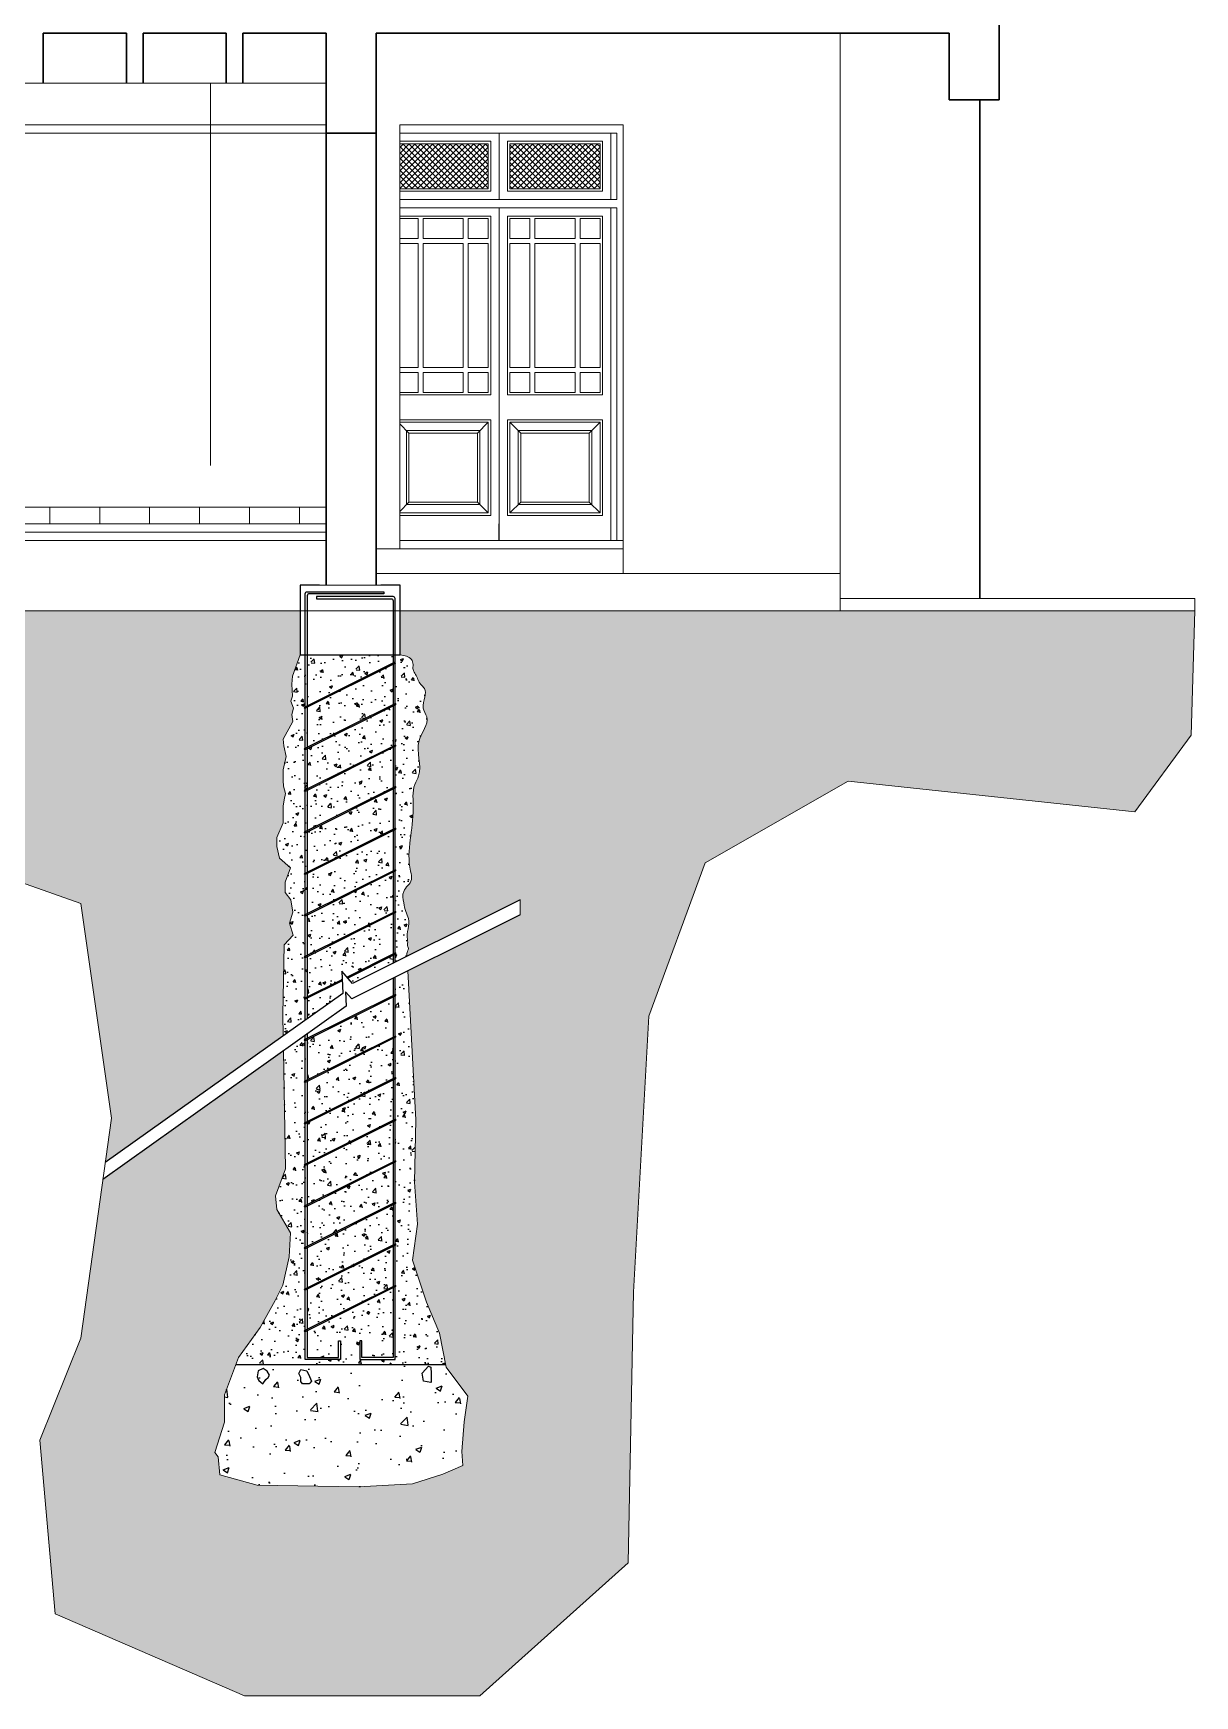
# Model space of a CAD drawing. Header units: millimetres. Extents: x 1578 to 2210, y 899 to 1032.
# Drawn here: x 2033.16 to 2040.15, y 925.13 to 935.13 of the extents above; entities that cross this region are included whole.
import ezdxf

# ---------------------------------------------------------------- set-up
doc = ezdxf.new("R2010")
doc.units = ezdxf.units.MM
for name, color, linetype, lineweight in [('CARPINTERIA', 7, 'Continuous', 18), ('COTAS', 7, 'Continuous', 15), ('ESTRUCTURA', 3, 'Continuous', 30), ('LV1', 1, 'Continuous', 9), ('MUROS', 1, 'Continuous', 30), ('PISOS', 9, 'Continuous', 9), ('TRAMAS', 7, 'Continuous', 15), ('UMBRALES', 7, 'Continuous', 18)]:
    doc.layers.add(name, color=color, linetype=linetype, lineweight=lineweight)
for name, color, linetype in [('Dado de Hormigón', 54, 'Continuous'), ('Hatch Compactación', 24, 'Continuous'), ('Hatch Lositas', 54, 'Continuous'), ('Hatch Pobre', 242, 'Continuous'), ('Hierros', 252, 'Continuous')]:
    doc.layers.add(name, color=color, linetype=linetype)
pattern_1 = [(50, (1200.13502, 541.71628), (0.18218467, -0.015939086), [0.01905, -0.20955]), (355, (1200.13502, 541.71628), (-0.035242826, 0.191056643), [0.01524, -0.16764]), (100.451, (1200.1502, 541.71495), (0.1469425, 0.175116688), [0.01619, -0.17809]), (46.1842, (1200.13502, 541.76708), (0.27107904, -0.04204233), [0.028575, -0.314325]), (96.6356, (1200.15761, 541.76358), (0.237404234, 0.247425556), [0.024285, -0.267135]), (351.184, (1200.13502, 541.76708), (0.23740461, 0.24742512), [0.02286, -0.25146]), (21, (1200.16042, 541.75438), (0.15161488, -0.102265519), [0.01905, -0.20955]), (326, (1200.16042, 541.75438), (0.06180203, 0.184187966), [0.01524, -0.16764]), (71.4514, (1200.17306, 541.74586), (0.21341649, 0.081922858), [0.01619, -0.17809]), (37.5, (1200.135023, 541.71628), (0.0030886033, 0.084555039), [0, -0.165608, 0, -0.17018, 0, -0.168275]), (7.5, (1200.13502, 541.71628), (0.0668196625, 0.100180575), [0, -0.097028, 0, -0.161798, 0, -0.064135]), (327.5, (1200.07838, 541.71628), (0.135590595, -0.005728744), [0, -0.0635, 0, -0.19812, 0, -0.26289]), (317.5, (1200.05298, 541.71628), (0.148129181, 0.025426491), [0, -0.08255, 0, -0.131572, 0, -0.18669])]

msp = doc.modelspace()

# ---------------------------------------------------------------- hatches: boundary and pattern name
at = {"layer": 'Hatch Lositas'}
h = msp.add_hatch(dxfattribs=at)
h.set_pattern_fill('AR-CONC', color=256, scale=0.001, style=0)
h.set_pattern_definition([(50, (1777.66672, 866.38408), (0.18218467, -0.015939086), [0.01905, -0.20955]), (355, (1777.66672, 866.38408), (-0.03524283, 0.19105664), [0.01524, -0.16764]), (100.451, (1777.6819, 866.38276), (0.1469425, 0.17511669), [0.01619, -0.17809]), (46.1842, (1777.66672, 866.43488), (0.27107904, -0.04204233), [0.028575, -0.314325]), (96.6356, (1777.68931, 866.43138), (0.23740423, 0.24742556), [0.024285, -0.267135]), (351.184, (1777.66672, 866.43488), (0.2374046, 0.24742512), [0.02286, -0.25146]), (21, (1777.69212, 866.42218), (0.15161488, -0.10226552), [0.01905, -0.20955]), (326, (1777.69212, 866.42218), (0.06180203, 0.18418797), [0.01524, -0.16764]), (71.4514, (1777.70476, 866.41366), (0.21341649, 0.08192286), [0.01619, -0.17809]), (37.5, (1777.666724, 866.384083), (0.003088603, 0.084555039), [0, -0.165608, 0, -0.17018, 0, -0.168275]), (7.5, (1777.66672, 866.38408), (0.066819663, 0.100180575), [0, -0.097028, 0, -0.161798, 0, -0.064135]), (327.5, (1777.61008, 866.384083), (0.135590595, -0.005728744), [0, -0.0635, 0, -0.19812, 0, -0.26289]), (317.5, (1777.58468, 866.38408), (0.14812918, 0.02542649), [0, -0.08255, 0, -0.131572, 0, -0.18669])])
edge = h.paths.add_edge_path()
edge.add_line((2034.8105, 931.0743), (2034.7987, 931.0685))
edge.add_arc((2034.7964, 931.0717), 0.004, 116.54532, 306.17633, ccw=False)
edge.add_line((2034.7946, 931.0753), (2034.8105, 931.0832))
edge.add_line((2034.8105, 931.0832), (2034.8105, 931.3888))
edge.add_line((2034.8105, 931.3888), (2034.7684, 931.3888))
edge.add_spline(control_points=[(2034.7684, 931.3888), (2034.7636, 931.3888), (2034.7501, 931.3887), (2034.7366, 931.3896), (2034.7279, 931.3902)], knot_values=[0, 0, 0, 0, 0.014341, 0.040505, 0.040505, 0.040505, 0.040505], degree=3, periodic=0)
edge.add_line((2034.7279, 931.3902), (2034.721, 931.2612))
edge.add_line((2034.721, 931.2612), (2034.7176, 931.2125))
edge.add_line((2034.7176, 931.2125), (2034.721, 931.1413))
edge.add_line((2034.721, 931.1413), (2034.7107, 931.1118))
edge.add_line((2034.7107, 931.1118), (2034.7279, 931.0684))
edge.add_line((2034.7279, 931.0684), (2034.7176, 931.0301))
edge.add_line((2034.7176, 931.0301), (2034.7244, 930.9884))
edge.add_line((2034.7244, 930.9884), (2034.6664, 930.8832))
edge.add_line((2034.6664, 930.8832), (2034.6691, 930.8415))
edge.add_line((2034.6691, 930.8415), (2034.6838, 930.7772))
edge.add_line((2034.6838, 930.7772), (2034.6664, 930.6973))
edge.add_line((2034.6664, 930.6973), (2034.6647, 930.633))
edge.add_line((2034.6647, 930.633), (2034.6682, 930.6))
edge.add_line((2034.6682, 930.6), (2034.6803, 930.5549))
edge.add_line((2034.6803, 930.5549), (2034.6716, 930.5184))
edge.add_line((2034.6716, 930.5184), (2034.6664, 930.4802))
edge.add_line((2034.6664, 930.4802), (2034.6664, 930.4385))
edge.add_line((2034.6664, 930.4385), (2034.6664, 930.3782))
edge.add_line((2034.6664, 930.3782), (2034.6272, 930.2914))
edge.add_line((2034.6272, 930.2914), (2034.6272, 930.2368))
edge.add_line((2034.6272, 930.2368), (2034.6433, 930.1662))
edge.add_line((2034.6433, 930.1662), (2034.7088, 930.1082))
edge.add_line((2034.7088, 930.1082), (2034.6782, 930.0229))
edge.add_line((2034.6782, 930.0229), (2034.6782, 929.9598))
edge.add_line((2034.6782, 929.9598), (2034.7108, 929.9151))
edge.add_line((2034.7108, 929.9151), (2034.723, 929.8419))
edge.add_line((2034.723, 929.8419), (2034.7027, 929.7749))
edge.add_line((2034.7027, 929.7749), (2034.725, 929.7037))
edge.add_line((2034.725, 929.7037), (2034.6721, 929.6448))
edge.add_line((2034.6721, 929.6448), (2034.6637, 929.2236))
edge.add_line((2034.6637, 929.2236), (2034.6658, 929.0983))
edge.add_line((2034.6658, 929.0983), (2034.8105, 929.2013))
edge.add_line((2034.8105, 929.2013), (2034.8105, 929.3243))
edge.add_line((2034.8105, 929.3243), (2034.7987, 929.3185))
edge.add_arc((2034.7964, 929.3217), 0.004, 116.54532, 306.17633, ccw=False)
edge.add_line((2034.7946, 929.3253), (2034.8105, 929.3332))
edge.add_line((2034.8105, 929.3332), (2034.8105, 929.5743))
edge.add_line((2034.8105, 929.5743), (2034.7987, 929.5685))
edge.add_arc((2034.7964, 929.5717), 0.004, 116.54532, 306.17633, ccw=False)
edge.add_line((2034.7946, 929.5753), (2034.8105, 929.5832))
edge.add_line((2034.8105, 929.5832), (2034.8105, 929.8243))
edge.add_line((2034.8105, 929.8243), (2034.7987, 929.8185))
edge.add_arc((2034.7964, 929.8217), 0.004, 116.54532, 306.17633, ccw=False)
edge.add_line((2034.7946, 929.8253), (2034.8105, 929.8332))
edge.add_line((2034.8105, 929.8332), (2034.8105, 930.0743))
edge.add_line((2034.8105, 930.0743), (2034.7987, 930.0685))
edge.add_arc((2034.7964, 930.0717), 0.004, 116.54532, 306.17633, ccw=False)
edge.add_line((2034.7946, 930.0753), (2034.8105, 930.0832))
edge.add_line((2034.8105, 930.0832), (2034.8105, 930.3243))
edge.add_line((2034.8105, 930.3243), (2034.7987, 930.3185))
edge.add_arc((2034.7964, 930.3217), 0.004, 116.54532, 306.17633, ccw=False)
edge.add_line((2034.7946, 930.3253), (2034.8105, 930.3332))
edge.add_line((2034.8105, 930.3332), (2034.8105, 930.5743))
edge.add_line((2034.8105, 930.5743), (2034.7987, 930.5685))
edge.add_arc((2034.7964, 930.5717), 0.004, 116.54532, 306.17633, ccw=False)
edge.add_line((2034.7946, 930.5753), (2034.8105, 930.5832))
edge.add_line((2034.8105, 930.5832), (2034.8105, 931.0743))
h = msp.add_hatch(dxfattribs=at)
h.set_pattern_fill('AR-CONC', color=256, scale=0.001, style=0)
h.set_pattern_definition(pattern_1)
edge = h.paths.add_edge_path()
edge.add_spline(control_points=[(2035.4105, 929.576), (2035.4095, 929.5841), (2035.4072, 929.6023), (2035.423, 929.6242), (2035.41, 929.6429), (2035.4161, 929.6602), (2035.4024, 929.7135), (2035.4358, 929.7796), (2035.399, 929.8481), (2035.3891, 929.9019), (2035.3763, 929.9763), (2035.4486, 930.0235), (2035.3969, 930.2017), (2035.4655, 930.3831), (2035.4375, 930.5845), (2035.5122, 930.7069), (2035.4336, 930.857), (2035.558, 930.9878), (2035.4948, 931.0721), (2035.5201, 931.1291), (2035.5228, 931.1847), (2035.4809, 931.2183), (2035.4698, 931.2621), (2035.4418, 931.2995), (2035.4497, 931.3322), (2035.4338, 931.379), (2035.3953, 931.3848), (2035.3684, 931.3889)], knot_values=[0, 0, 0, 0, 0.02435, 0.05457, 0.065964, 0.087016, 0.104246, 0.229267, 0.275175, 0.328603, 0.396653, 0.482115, 0.532545, 0.91049, 1.055262, 1.111332, 1.323656, 1.47326, 1.530727, 1.599141, 1.649061, 1.681866, 1.750295, 1.782113, 1.814122, 1.845311, 1.918385, 1.918385, 1.918385, 1.918385], degree=3, periodic=0)
edge.add_line((2035.3684, 931.3889), (2035.3384, 931.3889))
edge.add_line((2035.3384, 931.3889), (2035.3384, 931.3469))
edge.add_arc((2035.3395, 931.3431), 0.00403, -66.45226, 106.4147, ccw=False)
edge.add_line((2035.3411, 931.3394), (2035.3384, 931.338))
edge.add_line((2035.3384, 931.338), (2035.3384, 931.0969))
edge.add_arc((2035.3395, 931.0931), 0.00403, -66.45226, 106.4147, ccw=False)
edge.add_line((2035.3411, 931.0894), (2035.3384, 931.088))
edge.add_line((2035.3384, 931.088), (2035.3384, 930.8469))
edge.add_arc((2035.3395, 930.8431), 0.00403, -66.45226, 106.4147, ccw=False)
edge.add_line((2035.3411, 930.8394), (2035.3384, 930.838))
edge.add_line((2035.3384, 930.838), (2035.3384, 930.5969))
edge.add_arc((2035.3395, 930.5931), 0.00403, -66.45226, 106.4147, ccw=False)
edge.add_line((2035.3411, 930.5894), (2035.3384, 930.588))
edge.add_line((2035.3384, 930.588), (2035.3384, 930.3469))
edge.add_arc((2035.3395, 930.3431), 0.00403, -66.45226, 106.4147, ccw=False)
edge.add_line((2035.3411, 930.3394), (2035.3384, 930.338))
edge.add_line((2035.3384, 930.338), (2035.3384, 930.0969))
edge.add_arc((2035.3395, 930.0931), 0.00403, -66.45226, 106.4147, ccw=False)
edge.add_line((2035.3411, 930.0894), (2035.3384, 930.088))
edge.add_line((2035.3384, 930.088), (2035.3384, 929.8469))
edge.add_arc((2035.3395, 929.8431), 0.00403, -66.45226, 106.4147, ccw=False)
edge.add_line((2035.3411, 929.8394), (2035.3384, 929.838))
edge.add_line((2035.3384, 929.838), (2035.3384, 929.5969))
edge.add_arc((2035.3395, 929.5931), 0.00403, -66.45226, 106.4147, ccw=False)
edge.add_line((2035.3411, 929.5894), (2035.3384, 929.588))
edge.add_line((2035.3384, 929.588), (2035.3384, 929.54))
edge.add_line((2035.3384, 929.54), (2035.4105, 929.576))
h.paths.add_polyline_path([(2035.3263, 931.332), (2034.8105, 931.0743), (2034.8105, 930.8332), (2035.3263, 931.0909)])
h.paths.add_polyline_path([(2035.3263, 931.3409), (2035.3263, 931.3889), (2034.8105, 931.3888), (2034.8105, 931.0832)])
h.paths.add_polyline_path([(2035.3263, 931.082), (2034.8105, 930.8243), (2034.8105, 930.5832), (2035.3263, 930.8409)])
h.paths.add_polyline_path([(2035.3263, 930.5909), (2035.3263, 930.832), (2034.8105, 930.5743), (2034.8105, 930.3332)])
h.paths.add_polyline_path([(2035.3263, 930.3409), (2035.3263, 930.582), (2034.8105, 930.3243), (2034.8105, 930.0832)])
h.paths.add_polyline_path([(2035.3263, 930.0909), (2035.3263, 930.332), (2034.8105, 930.0743), (2034.8105, 929.8332)])
h.paths.add_polyline_path([(2035.3263, 929.8409), (2035.3263, 930.082), (2034.8105, 929.8243), (2034.8105, 929.5832)])
h.paths.add_polyline_path([(2035.3263, 929.832), (2034.8105, 929.5743), (2034.8105, 929.3332), (2035.0197, 929.4378), (2035.0176, 929.4865), (2035.0481, 929.4519), (2035.3263, 929.5909)])
h = msp.add_hatch(dxfattribs=at)
h.set_pattern_fill('AR-CONC', color=256, scale=0.001, style=0)
h.set_pattern_definition(pattern_1)
h.paths.add_polyline_path([(2035.0235, 929.3529), (2035.0201, 929.429), (2034.8105, 929.3243), (2034.8105, 929.2013)])
h.paths.add_polyline_path([(2035.0535, 929.4457), (2035.0829, 929.4123), (2035.3263, 929.5339), (2035.3263, 929.582)])
h = msp.add_hatch(dxfattribs=at)
h.set_pattern_fill('AR-CONC', color=256, scale=0.001, style=0)
h.set_pattern_definition(pattern_1)
h.paths.add_polyline_path([(2035.462, 928.5922), (2035.4151, 929.4887), (2035.3384, 929.4504), (2035.3384, 929.3469, -0.939612), (2035.3411, 929.3394), (2035.3384, 929.338), (2035.3384, 929.0969, -0.939612), (2035.3411, 929.0894), (2035.3384, 929.088), (2035.3384, 928.8469, -0.939612), (2035.3411, 928.8394), (2035.3384, 928.838), (2035.3384, 928.5969, -0.939612), (2035.3411, 928.5894), (2035.3384, 928.588), (2035.3384, 928.3469, -0.939612), (2035.3411, 928.3394), (2035.3384, 928.338), (2035.3384, 928.0969, -0.939612), (2035.3411, 928.0894), (2035.3384, 928.088), (2035.3384, 927.8469, -0.939612), (2035.3411, 927.8394), (2035.3384, 927.838), (2035.3384, 927.5969, -0.939612), (2035.3411, 927.5894), (2035.3384, 927.588), (2035.3384, 927.1523), (2035.1263, 927.1523), (2035.1263, 927.2644), (2035.1384, 927.2644), (2035.1384, 927.1644), (2035.3263, 927.1644), (2035.3263, 927.582), (2034.8105, 927.3243), (2034.8105, 927.1644), (2034.9984, 927.1644), (2034.9984, 927.2644), (2035.0105, 927.2644), (2035.0105, 927.1523), (2034.7984, 927.1523), (2034.7984, 927.3183, -1.036924), (2034.7946, 927.3253), (2034.7984, 927.3272), (2034.7984, 927.5683, -1.036924), (2034.7946, 927.5753), (2034.7984, 927.5772), (2034.7984, 927.8183, -1.036924), (2034.7946, 927.8253), (2034.7984, 927.8272), (2034.7984, 928.0683, -1.036924), (2034.7946, 928.0753), (2034.7984, 928.0772), (2034.7984, 928.3183, -1.036924), (2034.7946, 928.3253), (2034.7984, 928.3272), (2034.7984, 928.5683, -1.036924), (2034.7946, 928.5753), (2034.7984, 928.5772), (2034.7984, 928.8183, -1.036924), (2034.7946, 928.8253), (2034.7984, 928.8272), (2034.7984, 929.0683, -1.036924), (2034.7946, 929.0753), (2034.7984, 929.0772), (2034.7984, 929.1009), (2034.6673, 929.0075), (2034.679, 928.2976), (2034.6202, 928.1352), (2034.6283, 928.054), (2034.71, 927.9124), (2034.7011, 927.7699), (2034.6625, 927.5978), (2034.6173, 927.5058), (2034.5265, 927.3434), (2034.396, 927.1637), (2034.3804, 927.1223), (2035.6424, 927.1223), (2035.606, 927.309), (2035.5272, 927.4963), (2035.4433, 927.7497), (2035.473, 927.9664), (2035.4551, 928.2187)])
h.paths.add_polyline_path([(2035.3263, 929.0909), (2035.3263, 929.332), (2034.8105, 929.0743), (2034.8105, 928.8332)], flags=17)
h.paths.add_polyline_path([(2035.3263, 928.8409), (2035.3263, 929.082), (2034.8105, 928.8243), (2034.8105, 928.5832)], flags=17)
h.paths.add_polyline_path([(2035.3263, 928.5909), (2035.3263, 928.832), (2034.8105, 928.5743), (2034.8105, 928.3332)], flags=17)
h.paths.add_polyline_path([(2035.3263, 928.3409), (2035.3263, 928.582), (2034.8105, 928.3243), (2034.8105, 928.0832)], flags=17)
h.paths.add_polyline_path([(2035.3263, 928.0909), (2035.3263, 928.332), (2034.8105, 928.0743), (2034.8105, 927.8332)], flags=17)
h.paths.add_polyline_path([(2035.3263, 927.8409), (2035.3263, 928.082), (2034.8105, 927.8243), (2034.8105, 927.5832)], flags=17)
h.paths.add_polyline_path([(2035.3263, 927.5909), (2035.3263, 927.832), (2034.8105, 927.5743), (2034.8105, 927.3332)], flags=17)
at = {"layer": 'Hatch Pobre'}
h = msp.add_hatch(dxfattribs=at)
h.set_pattern_fill('AR-CONC', color=256, scale=0.002, style=0)
h.set_pattern_definition([(50, (1200.13502, 541.71628), (0.36436934, -0.03187817), [0.0381, -0.4191]), (355, (1200.13502, 541.71628), (-0.07048565, 0.38211329), [0.03048, -0.33528]), (100.451, (1200.1654, 541.71362), (0.293885, 0.35023338), [0.03238, -0.35618]), (46.1842, (1200.13502, 541.8179), (0.54215808, -0.08408466), [0.05715, -0.62865]), (96.6356, (1200.1802, 541.8109), (0.47480847, 0.4948511), [0.04857, -0.53427]), (351.184, (1200.135, 541.8179), (0.4748092, 0.49485024), [0.04572, -0.50292]), (21, (1200.18582, 541.79248), (0.30322976, -0.20453104), [0.0381, -0.4191]), (326, (1200.18582, 541.79248), (0.12360406, 0.36837593), [0.03048, -0.33528]), (71.4514, (1200.2111, 541.77544), (0.42683298, 0.16384572), [0.03238, -0.35618]), (37.5, (1200.13502, 541.71628), (0.006177207, 0.169110078), [0, -0.331216, 0, -0.34036, 0, -0.33655]), (7.5, (1200.13502, 541.71628), (0.133639325, 0.20036115), [0, -0.194056, 0, -0.323596, 0, -0.12827]), (327.5, (1200.02174, 541.71628), (0.27118119, -0.011457488), [0, -0.127, 0, -0.39624, 0, -0.52578]), (317.5, (1199.97094, 541.71628), (0.29625836, 0.05085298), [0, -0.1651, 0, -0.263144, 0, -0.37338])])
h.paths.add_polyline_path([(2034.3804, 927.1223), (2034.3118, 926.9399), (2034.3119, 926.7749), (2034.2544, 926.5922), (2034.2756, 926.5658), (2034.2847, 926.4587), (2034.5086, 926.395), (2035.1176, 926.3862), (2035.4427, 926.4043), (2035.6255, 926.4617), (2035.7455, 926.5131), (2035.7394, 926.5984), (2035.7545, 926.776), (2035.7757, 926.9301), (2035.6331, 927.1223)])
at = {"layer": 'PISOS', "ltscale": 0.1}
h = msp.add_hatch(dxfattribs=at)
h.set_pattern_fill('ANSI37', color=256, scale=0.2, style=0)
h.set_pattern_definition([(45, (2049.61705, 859.87942), (-0.0176776695, 0.0176776695), []), (135, (2049.61705, 859.87942), (-0.0176776695, -0.0176776695), [])])
h.paths.add_polyline_path([(2036.5702, 934.4629), (2036.5702, 934.1929), (2036.0285, 934.1929), (2036.0285, 934.4629)])
h.paths.add_polyline_path([(2035.8985, 934.1929), (2035.3659, 934.1929), (2035.3659, 934.4629), (2035.8985, 934.4629)])
at = {"layer": 'PISOS', "ltscale": 0.05}
h = msp.add_hatch(color=256, dxfattribs=at)
edge = h.paths.add_edge_path()
edge.add_line((2033.4487, 929.8931), (2033.6333, 928.6022))
edge.add_line((2033.6333, 928.6022), (2033.5962, 928.3369))
edge.add_line((2033.5962, 928.3369), (2034.6658, 929.0983))
edge.add_line((2034.6658, 929.0983), (2034.6637, 929.2236))
edge.add_line((2034.6637, 929.2236), (2034.6721, 929.6448))
edge.add_line((2034.6721, 929.6448), (2034.725, 929.7037))
edge.add_line((2034.725, 929.7037), (2034.7027, 929.7749))
edge.add_line((2034.7027, 929.7749), (2034.723, 929.8419))
edge.add_line((2034.723, 929.8419), (2034.7108, 929.9151))
edge.add_line((2034.7108, 929.9151), (2034.6782, 929.9598))
edge.add_line((2034.6782, 929.9598), (2034.6782, 930.0229))
edge.add_line((2034.6782, 930.0229), (2034.7088, 930.1082))
edge.add_line((2034.7088, 930.1082), (2034.6433, 930.1662))
edge.add_line((2034.6433, 930.1662), (2034.6272, 930.2368))
edge.add_line((2034.6272, 930.2368), (2034.6272, 930.2914))
edge.add_line((2034.6272, 930.2914), (2034.6664, 930.3782))
edge.add_line((2034.6664, 930.3782), (2034.6664, 930.4385))
edge.add_line((2034.6664, 930.4385), (2034.6664, 930.4802))
edge.add_line((2034.6664, 930.4802), (2034.6716, 930.5184))
edge.add_line((2034.6716, 930.5184), (2034.6803, 930.5549))
edge.add_line((2034.6803, 930.5549), (2034.6682, 930.6))
edge.add_line((2034.6682, 930.6), (2034.6647, 930.633))
edge.add_line((2034.6647, 930.633), (2034.6664, 930.6973))
edge.add_line((2034.6664, 930.6973), (2034.6838, 930.7772))
edge.add_line((2034.6838, 930.7772), (2034.6691, 930.8415))
edge.add_line((2034.6691, 930.8415), (2034.6664, 930.8832))
edge.add_line((2034.6664, 930.8832), (2034.7244, 930.9884))
edge.add_line((2034.7244, 930.9884), (2034.7176, 931.0301))
edge.add_line((2034.7176, 931.0301), (2034.7279, 931.0684))
edge.add_line((2034.7279, 931.0684), (2034.7107, 931.1118))
edge.add_line((2034.7107, 931.1118), (2034.721, 931.1413))
edge.add_line((2034.721, 931.1413), (2034.7176, 931.2125))
edge.add_line((2034.7176, 931.2125), (2034.721, 931.2612))
edge.add_line((2034.721, 931.2612), (2034.7684, 931.3902))
edge.add_line((2034.7684, 931.3902), (2034.7683, 931.6551))
edge.add_line((2034.7683, 931.6551), (2027.9526, 931.6551))
edge.add_line((2027.9526, 931.6551), (2027.9526, 931.3889))
edge.add_spline(control_points=[(2027.9526, 931.3889), (2027.9795, 931.3848), (2028.0179, 931.379), (2028.0339, 931.3322), (2028.026, 931.2995), (2028.054, 931.2621), (2028.0651, 931.2183), (2028.107, 931.1847), (2028.1043, 931.1291), (2028.079, 931.0721), (2028.1421, 930.9878), (2028.0178, 930.857), (2028.0963, 930.7069), (2028.0217, 930.5845), (2028.0497, 930.3831), (2027.9811, 930.2017), (2028.0327, 930.0235), (2027.9604, 929.9763), (2027.9733, 929.9019), (2027.9832, 929.8481), (2028.02, 929.7796), (2027.9866, 929.7135), (2028.0003, 929.6602), (2027.9942, 929.6429), (2028.0072, 929.6242), (2027.9914, 929.6023), (2027.9937, 929.5841), (2027.9947, 929.576)], knot_values=[0, 0, 0, 0, 0.073074, 0.104263, 0.136272, 0.16809, 0.236519, 0.269324, 0.319243, 0.387658, 0.445125, 0.594729, 0.807053, 0.863123, 1.007895, 1.385839, 1.43627, 1.521732, 1.589782, 1.64321, 1.689118, 1.814139, 1.831369, 1.85242, 1.863815, 1.894035, 1.918385, 1.918385, 1.918385, 1.918385], degree=3, periodic=0)
edge.add_line((2027.9947, 929.576), (2029.1175, 930.137))
edge.add_line((2029.1175, 930.137), (2029.1424, 930.3234))
edge.add_line((2029.1424, 930.3234), (2030.1882, 930.477))
edge.add_line((2030.1882, 930.477), (2031.1725, 930.477))
edge.add_line((2031.1725, 930.477), (2032.4952, 930.2312))
edge.add_line((2032.4952, 930.2312), (2033.4487, 929.8931))
h = msp.add_hatch(color=256, dxfattribs=at)
edge = h.paths.add_edge_path()
edge.add_line((2035.6255, 926.4617), (2035.4427, 926.4043))
edge.add_line((2035.4427, 926.4043), (2035.1176, 926.3862))
edge.add_line((2035.1176, 926.3862), (2034.5086, 926.395))
edge.add_line((2034.5086, 926.395), (2034.2847, 926.4587))
edge.add_line((2034.2847, 926.4587), (2034.2756, 926.5658))
edge.add_line((2034.2756, 926.5658), (2034.2544, 926.5922))
edge.add_line((2034.2544, 926.5922), (2034.3119, 926.7749))
edge.add_line((2034.3119, 926.7749), (2034.3118, 926.9399))
edge.add_line((2034.3118, 926.9399), (2034.396, 927.1637))
edge.add_line((2034.396, 927.1637), (2034.5265, 927.3434))
edge.add_line((2034.5265, 927.3434), (2034.6173, 927.5058))
edge.add_line((2034.6173, 927.5058), (2034.6625, 927.5978))
edge.add_line((2034.6625, 927.5978), (2034.7011, 927.7699))
edge.add_line((2034.7011, 927.7699), (2034.71, 927.9124))
edge.add_line((2034.71, 927.9124), (2034.6283, 928.054))
edge.add_line((2034.6283, 928.054), (2034.6202, 928.1352))
edge.add_line((2034.6202, 928.1352), (2034.679, 928.2976))
edge.add_line((2034.679, 928.2976), (2034.6673, 929.0075))
edge.add_line((2034.6673, 929.0075), (2033.582, 928.2349))
edge.add_line((2033.582, 928.2349), (2033.4487, 927.2807))
edge.add_line((2033.4487, 927.2807), (2033.2026, 926.666))
edge.add_line((2033.2026, 926.666), (2033.2949, 925.621))
edge.add_line((2033.2949, 925.621), (2034.433, 925.1293))
edge.add_line((2034.433, 925.1293), (2035.8479, 925.1293))
edge.add_line((2035.8479, 925.1293), (2036.74, 925.9284))
edge.add_line((2036.74, 925.9284), (2036.7707, 927.5573))
edge.add_line((2036.7707, 927.5573), (2036.863, 929.2169))
edge.add_line((2036.863, 929.2169), (2037.2014, 930.139))
edge.add_line((2037.2014, 930.139), (2038.0626, 930.6307))
edge.add_line((2038.0626, 930.6307), (2039.7852, 930.4463))
edge.add_line((2039.7852, 930.4463), (2040.1235, 930.9073))
edge.add_line((2040.1235, 930.9073), (2040.1453, 931.6551))
edge.add_line((2040.1453, 931.6551), (2035.3684, 931.6551))
edge.add_line((2035.3684, 931.6551), (2035.3684, 931.3889))
edge.add_spline(control_points=[(2035.3684, 931.3889), (2035.3953, 931.3848), (2035.4338, 931.379), (2035.4497, 931.3322), (2035.4418, 931.2995), (2035.4698, 931.2621), (2035.4809, 931.2183), (2035.5228, 931.1847), (2035.5201, 931.1291), (2035.4948, 931.0721), (2035.558, 930.9878), (2035.4336, 930.857), (2035.5122, 930.7069), (2035.4375, 930.5845), (2035.4655, 930.3831), (2035.3969, 930.2017), (2035.4486, 930.0235), (2035.3763, 929.9763), (2035.3891, 929.9019), (2035.399, 929.8481), (2035.4358, 929.7796), (2035.4024, 929.7135), (2035.4161, 929.6602), (2035.41, 929.6429), (2035.423, 929.6242), (2035.4072, 929.6023), (2035.4095, 929.5841), (2035.4105, 929.576)], knot_values=[0, 0, 0, 0, 0.073074, 0.104263, 0.136272, 0.16809, 0.236519, 0.269324, 0.319243, 0.387658, 0.445125, 0.594729, 0.807053, 0.863123, 1.007895, 1.385839, 1.43627, 1.521732, 1.589782, 1.64321, 1.689118, 1.814139, 1.831369, 1.85242, 1.863815, 1.894035, 1.918385, 1.918385, 1.918385, 1.918385], degree=3, periodic=0)
edge.add_line((2035.4105, 929.576), (2036.0907, 929.9158))
edge.add_line((2036.0907, 929.9158), (2036.0907, 929.8263))
edge.add_line((2036.0907, 929.8263), (2035.4151, 929.4887))
edge.add_line((2035.4151, 929.4887), (2035.462, 928.5922))
edge.add_line((2035.462, 928.5922), (2035.4551, 928.2187))
edge.add_line((2035.4551, 928.2187), (2035.473, 927.9664))
edge.add_line((2035.473, 927.9664), (2035.4433, 927.7497))
edge.add_line((2035.4433, 927.7497), (2035.5272, 927.4963))
edge.add_line((2035.5272, 927.4963), (2035.606, 927.309))
edge.add_line((2035.606, 927.309), (2035.6457, 927.1053))
edge.add_line((2035.6457, 927.1053), (2035.7757, 926.9301))
edge.add_line((2035.7757, 926.9301), (2035.7545, 926.776))
edge.add_line((2035.7545, 926.776), (2035.7394, 926.5984))
edge.add_line((2035.7394, 926.5984), (2035.7455, 926.5131))
edge.add_line((2035.7455, 926.5131), (2035.6255, 926.4617))

# ---------------------------------------------------------------- linework, layer by layer
at = {"layer": 'CARPINTERIA', "ltscale": 0.1}
for p, q in [((2035.3659, 934.5279), (2036.6706, 934.5279)), ((2036.6352, 934.5279), (2036.6352, 934.1279)), ((2036.6706, 934.5279), (2036.6706, 934.1279)), ((2035.3659, 934.4629), (2035.8985, 934.4629)), ((2035.8985, 934.4629), (2035.8985, 934.1929)), ((2036.0285, 934.4629), (2036.0285, 934.1929)), ((2036.0285, 934.4629), (2036.5702, 934.4629)), ((2036.5702, 934.4629), (2036.5702, 934.1929)), ((2035.3659, 934.1929), (2035.8985, 934.1929)), ((2036.0285, 934.1929), (2036.5702, 934.1929)), ((2035.3659, 934.1279), (2036.6706, 934.1279)), ((2035.3659, 934.0779), (2036.6706, 934.0779)), ((2036.6706, 934.0779), (2036.6706, 932.0779)), ((2035.3659, 934.0129), (2035.4767, 934.0129)), ((2035.4767, 934.0129), (2035.4767, 933.8929)), ((2035.5067, 934.0129), (2035.5067, 933.8929)), ((2035.5067, 934.0129), (2035.7485, 934.0129)), ((2035.7485, 934.0129), (2035.7485, 933.8929)), ((2035.7785, 934.0129), (2035.8985, 934.0129)), ((2035.7785, 934.0129), (2035.7785, 933.8929)), ((2035.8985, 934.0129), (2035.8985, 933.8929)), ((2036.0285, 934.0129), (2036.1485, 934.0129)), ((2036.0285, 934.0129), (2036.0285, 933.8929)), ((2036.1485, 934.0129), (2036.1485, 933.8929)), ((2036.1785, 934.0129), (2036.1785, 933.8929)), ((2036.1785, 934.0129), (2036.4202, 934.0129)), ((2036.4202, 934.0129), (2036.4202, 933.8929)), ((2036.4502, 934.0129), (2036.4502, 933.8929)), ((2036.4502, 934.0129), (2036.5702, 934.0129)), ((2036.5702, 934.0129), (2036.5702, 933.8929)), ((2035.3659, 933.8929), (2035.4767, 933.8929)), ((2035.5067, 933.8929), (2035.7485, 933.8929)), ((2035.7785, 933.8929), (2035.8985, 933.8929)), ((2036.0285, 933.8929), (2036.1485, 933.8929)), ((2036.1785, 933.8929), (2036.4202, 933.8929)), ((2036.4502, 933.8929), (2036.5702, 933.8929)), ((2035.3659, 933.8629), (2035.4767, 933.8629)), ((2035.4767, 933.8629), (2035.4767, 933.1179)), ((2035.5067, 933.8629), (2035.5067, 933.1179)), ((2035.5067, 933.8629), (2035.7485, 933.8629)), ((2035.7485, 933.8629), (2035.7485, 933.1179)), ((2035.7785, 933.8629), (2035.8985, 933.8629)), ((2035.7785, 933.8629), (2035.7785, 933.1179)), ((2035.8985, 933.8629), (2035.8985, 933.1179)), ((2036.0285, 933.8629), (2036.1485, 933.8629)), ((2036.0285, 933.8629), (2036.0285, 933.1179)), ((2036.1485, 933.8629), (2036.1485, 933.1179)), ((2036.1785, 933.8629), (2036.4202, 933.8629)), ((2036.1785, 933.8629), (2036.1785, 933.1179)), ((2036.4202, 933.8629), (2036.4202, 933.1179)), ((2036.4502, 933.8629), (2036.4502, 933.1179)), ((2036.4502, 933.8629), (2036.5702, 933.8629)), ((2036.5702, 933.8629), (2036.5702, 933.1179)), ((2035.3659, 933.1179), (2035.4767, 933.1179)), ((2035.3659, 933.0879), (2035.4767, 933.0879)), ((2035.4767, 933.0879), (2035.4767, 932.9679)), ((2035.5067, 933.1179), (2035.7485, 933.1179)), ((2035.5067, 933.0879), (2035.5067, 932.9679)), ((2035.5067, 933.0879), (2035.7485, 933.0879)), ((2035.7485, 933.0879), (2035.7485, 932.9679)), ((2035.7785, 933.1179), (2035.8985, 933.1179)), ((2035.7785, 933.0879), (2035.8985, 933.0879)), ((2035.7785, 933.0879), (2035.7785, 932.9679)), ((2035.8985, 933.0879), (2035.8985, 932.9679)), ((2036.0285, 933.1179), (2036.1485, 933.1179)), ((2036.0285, 933.0879), (2036.1485, 933.0879)), ((2036.0285, 933.0879), (2036.0285, 932.9679)), ((2036.1485, 933.0879), (2036.1485, 932.9679)), ((2036.1785, 933.1179), (2036.4202, 933.1179)), ((2036.1785, 933.0879), (2036.4202, 933.0879)), ((2036.1785, 933.0879), (2036.1785, 932.9679)), ((2036.4202, 933.0879), (2036.4202, 932.9679)), ((2036.4502, 933.1179), (2036.5702, 933.1179)), ((2036.4502, 933.0879), (2036.5702, 933.0879)), ((2036.4502, 933.0879), (2036.4502, 932.9679)), ((2036.5702, 933.0879), (2036.5702, 932.9679)), ((2035.3659, 932.9679), (2035.4767, 932.9679)), ((2035.5067, 932.9679), (2035.7485, 932.9679)), ((2035.7785, 932.9679), (2035.8985, 932.9679)), ((2036.0285, 932.9679), (2036.1485, 932.9679)), ((2036.1785, 932.9679), (2036.4202, 932.9679)), ((2036.4502, 932.9679), (2036.5702, 932.9679)), ((2035.3659, 932.7879), (2035.8985, 932.7879)), ((2035.8985, 932.7879), (2035.8985, 932.2429)), ((2036.0285, 932.7879), (2036.5702, 932.7879)), ((2036.0285, 932.7879), (2036.0285, 932.2429)), ((2036.5702, 932.7879), (2036.5702, 932.2429)), ((2035.4067, 932.7379), (2035.4067, 932.2929)), ((2035.4067, 932.7379), (2035.8485, 932.7379)), ((2035.8485, 932.7379), (2035.8485, 932.2929)), ((2036.0785, 932.7379), (2036.5202, 932.7379)), ((2036.0785, 932.7379), (2036.0785, 932.2929)), ((2036.5202, 932.7379), (2036.5202, 932.2929)), ((2035.4067, 932.2929), (2035.8485, 932.2929)), ((2036.0785, 932.2929), (2036.5202, 932.2929)), ((2035.3659, 932.2429), (2035.8985, 932.2429)), ((2036.0285, 932.2429), (2036.5702, 932.2429))]:
    msp.add_line(p, q, dxfattribs=at)
at = {"layer": 'COTAS'}
for p, q in [((2027.8437, 934.8279), (2034.9237, 934.8279)), ((2034.9237, 934.5779), (2027.8437, 934.5779)), ((2034.9237, 934.5279), (2027.8437, 934.5279)), ((2035.2237, 932.0279), (2036.7094, 932.0279)), ((2035.2237, 931.8779), (2038.0137, 931.8779)), ((2035.2533, 931.8089), (2034.8833, 931.8089)), ((2038.0137, 931.7279), (2040.1453, 931.7279)), ((2040.1453, 931.7279), (2040.1453, 931.6551))]:
    msp.add_line(p, q, dxfattribs=at)
at = {"layer": 'COTAS', "ltscale": 0.1}
msp.add_line((2034.9237, 932.1779), (2027.7437, 932.1779), dxfattribs=at)
at = {"layer": 'Dado de Hormigón'}
msp.add_line((2034.3804, 927.1223), (2035.6424, 927.1223), dxfattribs=at)
msp.add_lwpolyline([(2034.8833, 931.8089), (2034.7683, 931.8088), (2034.7684, 931.3888), (2035.3684, 931.3889), (2035.3684, 931.8089), (2035.2533, 931.8089)], dxfattribs=at)
at = {"layer": 'ESTRUCTURA', "ltscale": 0.05}
for p, q in [((2038.9687, 935.2279), (2038.9687, 934.7279)), ((2033.7237, 935.1279), (2033.2237, 935.1279)), ((2034.3237, 935.1279), (2033.8237, 935.1279)), ((2034.9237, 935.1279), (2034.4237, 935.1279)), ((2034.9237, 934.5279), (2034.9237, 935.1279)), ((2038.6687, 935.1279), (2035.2237, 935.1279)), ((2035.2237, 935.1279), (2035.2237, 934.5279)), ((2038.6687, 934.7279), (2038.6687, 935.1279)), ((2038.9687, 934.7279), (2038.6687, 934.7279)), ((2035.2237, 934.5279), (2034.9237, 934.5279))]:
    msp.add_line(p, q, dxfattribs=at)
at = {"layer": 'ESTRUCTURA', "ltscale": 0.1}
for p, q in [((2033.7237, 935.1279), (2033.2237, 935.1279)), ((2033.2237, 934.8279), (2033.2237, 935.1279)), ((2033.7237, 934.8279), (2033.7237, 935.1279)), ((2034.3237, 935.1279), (2033.8237, 935.1279)), ((2033.8237, 934.8279), (2033.8237, 935.1279)), ((2034.3237, 934.8279), (2034.3237, 935.1279)), ((2034.9237, 935.1279), (2034.4237, 935.1279)), ((2034.4237, 934.8279), (2034.4237, 935.1279)), ((2035.2237, 935.1279), (2035.3087, 935.1279)), ((2038.8537, 934.7279), (2038.8537, 931.7279))]:
    msp.add_line(p, q, dxfattribs=at)
at = {"layer": 'Hatch Compactación'}
for points in [[(2036.0907, 929.9158), (2035.0829, 929.4123), (2035.0176, 929.4865), (2035.0235, 929.3529), (2033.5962, 928.3369)], [(2036.0907, 929.8263), (2035.0779, 929.3202), (2035.041, 929.3622), (2035.0448, 929.2763), (2033.582, 928.2349)]]:
    msp.add_lwpolyline(points, dxfattribs=at)
at = {"layer": 'Hatch Pobre'}
for points in [[(2034.519, 927.0258), (2034.5436, 927.0061), (2034.5614, 927.0317), (2034.5762, 927.0436), (2034.5831, 927.0564), (2034.5683, 927.0821), (2034.5456, 927.0969), (2034.516, 927.0831), (2034.5091, 927.0465), (2034.515, 927.0308)], [(2034.8219, 927.0055), (2034.7815, 927.0055), (2034.7726, 927.0183), (2034.7726, 927.043), (2034.7588, 927.0666), (2034.7726, 927.0913), (2034.8072, 927.0824), (2034.8229, 927.0499), (2034.8358, 927.0203), (2034.8249, 927.0094)], [(2035.5541, 927.0138), (2035.5097, 927.0207), (2035.5009, 927.0691), (2035.5383, 927.1115), (2035.5541, 927.1046), (2035.5551, 927.0671), (2035.5551, 927.0158)]]:
    msp.add_lwpolyline(points, close=True, dxfattribs=at)
at = {"layer": 'Hierros'}
for points in [[(2034.7984, 929.1927), (2034.7984, 931.7574, -0.414214), (2034.8104, 931.7694), (2035.2708, 931.7694), (2035.2708, 931.7573), (2034.8225, 931.7573)], [(2034.8225, 931.7573, 0.414214), (2034.8105, 931.7453), (2034.8105, 929.2013)], [(2035.3384, 929.54), (2035.3384, 931.7274, 0.414214), (2035.3264, 931.7394), (2034.8658, 931.7394), (2034.8658, 931.7273), (2035.3143, 931.7273)], [(2035.3143, 931.7273, -0.414214), (2035.3263, 931.7153), (2035.3263, 929.5339)]]:
    msp.add_lwpolyline(points, format="xyb", dxfattribs=at)
for points in [[(2034.7946, 931.0753), (2035.3384, 931.3469)], [(2035.3415, 931.3396), (2034.7975, 931.0679)], [(2034.7946, 930.8253), (2035.3384, 931.0969)], [(2035.3415, 931.0896), (2034.7975, 930.8179)], [(2034.7946, 930.5753), (2035.3384, 930.8469)], [(2035.3415, 930.8396), (2034.7975, 930.5679)], [(2034.7946, 930.3253), (2035.3384, 930.5969)], [(2035.3415, 930.5896), (2034.7975, 930.3179)], [(2034.7946, 930.0753), (2035.3384, 930.3469)], [(2035.3415, 930.3396), (2034.7975, 930.0679)], [(2034.7946, 929.8253), (2035.3384, 930.0969)], [(2035.3415, 930.0896), (2034.7975, 929.8179)], [(2034.7946, 929.5753), (2035.3384, 929.8469)], [(2035.3415, 929.8396), (2034.7975, 929.5679)], [(2035.0481, 929.4519), (2035.3384, 929.5969)], [(2035.3415, 929.5896), (2035.0535, 929.4457)], [(2034.7946, 929.3253), (2035.0197, 929.4378)], [(2035.0201, 929.429), (2034.7975, 929.3179)], [(2035.3263, 929.4444), (2035.3263, 927.1644), (2035.1384, 927.1644), (2035.1384, 927.2644), (2035.1263, 927.2644), (2035.1263, 927.1523), (2035.3384, 927.1523), (2035.3384, 929.4504)], [(2034.7946, 929.0753), (2035.3384, 929.3469)], [(2035.3415, 929.3396), (2034.7975, 929.0679)], [(2034.7946, 928.8253), (2035.3384, 929.0969)], [(2035.3415, 929.0896), (2034.7975, 928.8179)], [(2034.8105, 929.1095), (2034.8105, 927.1644), (2034.9984, 927.1644), (2034.9984, 927.2644), (2035.0105, 927.2644), (2035.0105, 927.1523), (2034.7984, 927.1523), (2034.7984, 929.1009)], [(2034.7946, 928.5753), (2035.3384, 928.8469)], [(2035.3415, 928.8396), (2034.7975, 928.5679)], [(2034.7946, 928.3253), (2035.3384, 928.5969)], [(2035.3415, 928.5896), (2034.7975, 928.3179)], [(2034.7946, 928.0753), (2035.3384, 928.3469)], [(2035.3415, 928.3396), (2034.7975, 928.0679)], [(2034.7946, 927.8253), (2035.3384, 928.0969)], [(2035.3415, 928.0896), (2034.7975, 927.8179)], [(2034.7946, 927.5753), (2035.3384, 927.8469)], [(2035.3415, 927.8396), (2034.7975, 927.5679)], [(2034.7946, 927.3253), (2035.3384, 927.5969)], [(2035.3415, 927.5896), (2034.7975, 927.3179)], [(2034.8105, 927.1644), (2034.9984, 927.1644), (2034.9984, 927.2644), (2035.0105, 927.2644), (2035.0105, 927.1523), (2034.7984, 927.1523)]]:
    msp.add_lwpolyline(points, dxfattribs=at)
for centre, radius, start, end in [((2034.7964, 931.0717), 0.004, 116.54044, 306.17633), ((2035.3395, 931.0931), 0.00403, 299.53313, 106.4147), ((2034.7964, 930.8217), 0.004, 116.54044, 306.17633), ((2035.3395, 930.8431), 0.00403, 299.53313, 106.4147), ((2034.7964, 930.5717), 0.004, 116.54044, 306.17633), ((2035.3395, 930.5931), 0.00403, 299.53313, 106.4147), ((2034.7964, 930.3217), 0.004, 116.54044, 306.17633), ((2035.3395, 930.3431), 0.00403, 299.53313, 106.4147), ((2034.7964, 930.0717), 0.004, 116.54044, 306.17633), ((2035.3395, 930.0931), 0.00403, 299.53313, 106.4147), ((2034.7964, 929.8217), 0.004, 116.54044, 306.17633), ((2035.3395, 929.8431), 0.00403, 299.53313, 106.4147), ((2034.7964, 929.5717), 0.004, 116.54044, 306.17633), ((2035.3395, 929.5931), 0.00403, 299.53313, 106.4147), ((2034.7964, 929.3217), 0.004, 116.54044, 306.17633), ((2035.3395, 929.3431), 0.00403, 299.53313, 106.4147), ((2034.7964, 929.0717), 0.004, 116.54044, 306.17633), ((2035.3395, 929.0931), 0.00403, 299.53313, 106.4147), ((2034.7964, 928.8217), 0.004, 116.54044, 306.17633), ((2035.3395, 928.8431), 0.00403, 299.53313, 106.4147), ((2034.7964, 928.5717), 0.004, 116.54044, 306.17633), ((2035.3395, 928.5931), 0.00403, 299.53313, 106.4147), ((2034.7964, 928.3217), 0.004, 116.54044, 306.17633), ((2035.3395, 928.3431), 0.00403, 299.53313, 106.4147), ((2034.7964, 928.0717), 0.004, 116.54044, 306.17633), ((2035.3395, 928.0931), 0.00403, 299.53313, 106.4147), ((2034.7964, 927.8217), 0.004, 116.54044, 306.17633), ((2035.3395, 927.8431), 0.00403, 299.53313, 106.4147), ((2034.7964, 927.5717), 0.004, 116.54044, 306.17633), ((2035.3395, 927.5931), 0.00403, 299.53313, 106.4147), ((2034.7964, 927.3217), 0.004, 116.54044, 306.17633)]:
    msp.add_arc(centre, radius, start, end, dxfattribs=at)
at = {"layer": 'LV1', "ltscale": 0.0056}
for points in [[(2034.7684, 931.3902), (2034.721, 931.2612), (2034.721, 931.2612), (2034.7176, 931.2125), (2034.721, 931.1413), (2034.7107, 931.1118), (2034.7279, 931.0684), (2034.7176, 931.0301), (2034.7244, 930.9884), (2034.6664, 930.8832), (2034.6691, 930.8415), (2034.6838, 930.7772), (2034.6664, 930.6973), (2034.6647, 930.633), (2034.6682, 930.6), (2034.6803, 930.5549), (2034.6716, 930.5184), (2034.6664, 930.4802), (2034.6664, 930.4385), (2034.6664, 930.3782), (2034.6272, 930.2914), (2034.6272, 930.2368), (2034.6433, 930.1662), (2034.7088, 930.1082), (2034.6782, 930.0229), (2034.6782, 929.9598), (2034.7108, 929.9151), (2034.7108, 929.9151), (2034.723, 929.8419), (2034.7027, 929.7749), (2034.725, 929.7037), (2034.6721, 929.6448), (2034.6637, 929.2236)], [(2034.6673, 929.0075), (2034.679, 928.2976), (2034.6202, 928.1352), (2034.6283, 928.054), (2034.71, 927.9124), (2034.7011, 927.7699), (2034.6625, 927.5978), (2034.6173, 927.5058), (2034.5265, 927.3434), (2034.396, 927.1637), (2034.3118, 926.9399), (2034.3119, 926.7749), (2034.2544, 926.5922), (2034.2756, 926.5658), (2034.2847, 926.4587), (2034.2847, 926.4587), (2034.5086, 926.395), (2035.1176, 926.3862), (2035.4427, 926.4043), (2035.6255, 926.4617), (2035.7455, 926.5131), (2035.7394, 926.5984), (2035.7394, 926.5984), (2035.7394, 926.5984), (2035.7394, 926.5984), (2035.7545, 926.776), (2035.7757, 926.9301), (2035.6457, 927.1053), (2035.606, 927.309), (2035.5272, 927.4963), (2035.4433, 927.7497), (2035.473, 927.9664), (2035.4551, 928.2187), (2035.462, 928.5922), (2035.4151, 929.4887)], [(2034.6637, 929.2236), (2034.6658, 929.0983)]]:
    msp.add_lwpolyline(points, dxfattribs=at)
at = {"layer": 'LV1'}
msp.add_spline([(2035.4105, 929.576), (2035.4105, 929.6003), (2035.4177, 929.6297), (2035.4133, 929.6402), (2035.4142, 929.6613), (2035.412, 929.6783), (2035.4186, 929.8032), (2035.4025, 929.8462), (2035.3899, 929.8981), (2035.3899, 929.9662), (2035.4365, 930.0378), (2035.4311, 930.0879), (2035.4475, 930.4655), (2035.4571, 930.61), (2035.4796, 930.6613), (2035.4821, 930.8736), (2035.5284, 931.0159), (2035.5071, 931.0693), (2035.5178, 931.1368), (2035.5142, 931.1866), (2035.4928, 931.2115), (2035.4608, 931.272), (2035.4465, 931.3004), (2035.4465, 931.3324), (2035.4363, 931.3619), (2035.3684, 931.3889)], degree=3, dxfattribs=at)
at = {"layer": 'MUROS'}
for p, q in [((2034.9237, 934.5279), (2034.9237, 931.8088)), ((2035.2237, 934.5279), (2035.2237, 931.8089))]:
    msp.add_line(p, q, dxfattribs=at)
at = {"layer": 'PISOS', "ltscale": 0.05}
msp.add_line((2036.0907, 929.8263), (2036.0907, 929.9158), dxfattribs=at)
msp.add_lwpolyline([(2032.4952, 930.2312), (2033.4487, 929.8931), (2033.6333, 928.6022), (2033.4487, 927.2807), (2033.2026, 926.666), (2033.2949, 925.621), (2034.433, 925.1293), (2035.8479, 925.1293), (2036.74, 925.9284), (2036.7707, 927.5573), (2036.863, 929.2169), (2037.2014, 930.139), (2038.0626, 930.6307), (2039.7852, 930.4463), (2040.1235, 930.9073), (2040.1453, 931.6551)], dxfattribs=at)
at = {"layer": 'TRAMAS', "ltscale": 0.1}
for p, q in [((2035.3659, 934.4779), (2035.9135, 934.4779)), ((2035.9135, 934.4779), (2035.9135, 934.1779)), ((2035.9635, 934.5279), (2035.9635, 934.1279)), ((2036.0135, 934.4779), (2036.0135, 934.1779)), ((2036.0135, 934.4779), (2036.5852, 934.4779)), ((2036.5852, 934.4779), (2036.5852, 934.1779)), ((2035.3659, 934.1779), (2035.9135, 934.1779)), ((2036.0135, 934.1779), (2036.5852, 934.1779)), ((2035.9635, 934.0779), (2035.9635, 932.0779)), ((2036.6352, 934.0779), (2036.6352, 932.0779)), ((2035.3659, 934.0279), (2035.9135, 934.0279)), ((2035.9135, 934.0279), (2035.9135, 932.9529)), ((2036.0135, 934.0279), (2036.5852, 934.0279)), ((2036.0135, 934.0279), (2036.0135, 932.9529)), ((2036.5852, 934.0279), (2036.5852, 932.9529)), ((2035.3659, 932.9529), (2035.9135, 932.9529)), ((2036.0135, 932.9529), (2036.5852, 932.9529)), ((2035.3659, 932.8029), (2035.9135, 932.8029)), ((2035.4217, 932.7229), (2035.3659, 932.7786)), ((2035.8335, 932.7229), (2035.8985, 932.7879)), ((2035.9135, 932.8029), (2035.9135, 932.2279)), ((2036.0135, 932.8029), (2036.5852, 932.8029)), ((2036.0135, 932.8029), (2036.0135, 932.2279)), ((2036.0935, 932.7229), (2036.0285, 932.7879)), ((2036.5052, 932.7229), (2036.5702, 932.7879)), ((2036.5852, 932.8029), (2036.5852, 932.2279)), ((2035.4217, 932.7229), (2035.4217, 932.3079)), ((2035.4217, 932.7229), (2035.8335, 932.7229)), ((2035.8335, 932.7229), (2035.8335, 932.3079)), ((2036.0935, 932.7229), (2036.5052, 932.7229)), ((2036.0935, 932.7229), (2036.0935, 932.3079)), ((2036.5052, 932.7229), (2036.5052, 932.3079)), ((2035.3659, 932.2521), (2035.4217, 932.3079)), ((2035.4217, 932.3079), (2035.8335, 932.3079)), ((2035.8335, 932.3079), (2035.8985, 932.2429)), ((2036.0285, 932.2429), (2036.0935, 932.3079)), ((2036.0935, 932.3079), (2036.5052, 932.3079)), ((2036.5052, 932.3079), (2036.5702, 932.2429)), ((2035.3659, 932.2279), (2035.9135, 932.2279)), ((2036.0135, 932.2279), (2036.5852, 932.2279))]:
    msp.add_line(p, q, dxfattribs=at)
at = {"layer": 'TRAMAS', "ltscale": 0.05}
for p, q in [((2033.2627, 932.2779), (2033.2627, 932.1779)), ((2033.5627, 932.2779), (2033.5627, 932.1779)), ((2033.8627, 932.2779), (2033.8627, 932.1779)), ((2034.1627, 932.2779), (2034.1627, 932.1779)), ((2034.4627, 932.2779), (2034.4627, 932.1779)), ((2034.7627, 932.2779), (2034.7627, 932.1779)), ((2035.9627, 932.1779), (2035.9627, 932.0779))]:
    msp.add_line(p, q, dxfattribs=at)
at = {"layer": 'UMBRALES', "ltscale": 0.1}
for p, q in [((2038.9687, 935.5279), (2038.9687, 935.1279)), ((2038.0137, 935.1279), (2038.0137, 931.6551)), ((2035.3659, 934.5779), (2035.3659, 932.0279)), ((2035.3659, 934.5779), (2036.7094, 934.5779)), ((2036.7094, 934.5779), (2036.7094, 931.8779)), ((2035.3659, 932.0779), (2036.7094, 932.0779))]:
    msp.add_line(p, q, dxfattribs=at)
at = {"layer": 'UMBRALES', "ltscale": 0.05}
for p, q in [((2034.2287, 934.8279), (2034.2287, 932.5279)), ((2034.9237, 932.2779), (2027.7437, 932.2779)), ((2034.9237, 932.1281), (2027.7437, 932.1281)), ((2034.9237, 932.1281), (2027.7437, 932.1281)), ((2034.9237, 932.0781), (2027.7437, 932.0781)), ((2034.9237, 932.0781), (2027.7437, 932.0781)), ((2040.1453, 931.6551), (2016.3937, 931.6551))]:
    msp.add_line(p, q, dxfattribs=at)

doc.saveas('drawing.dxf')
